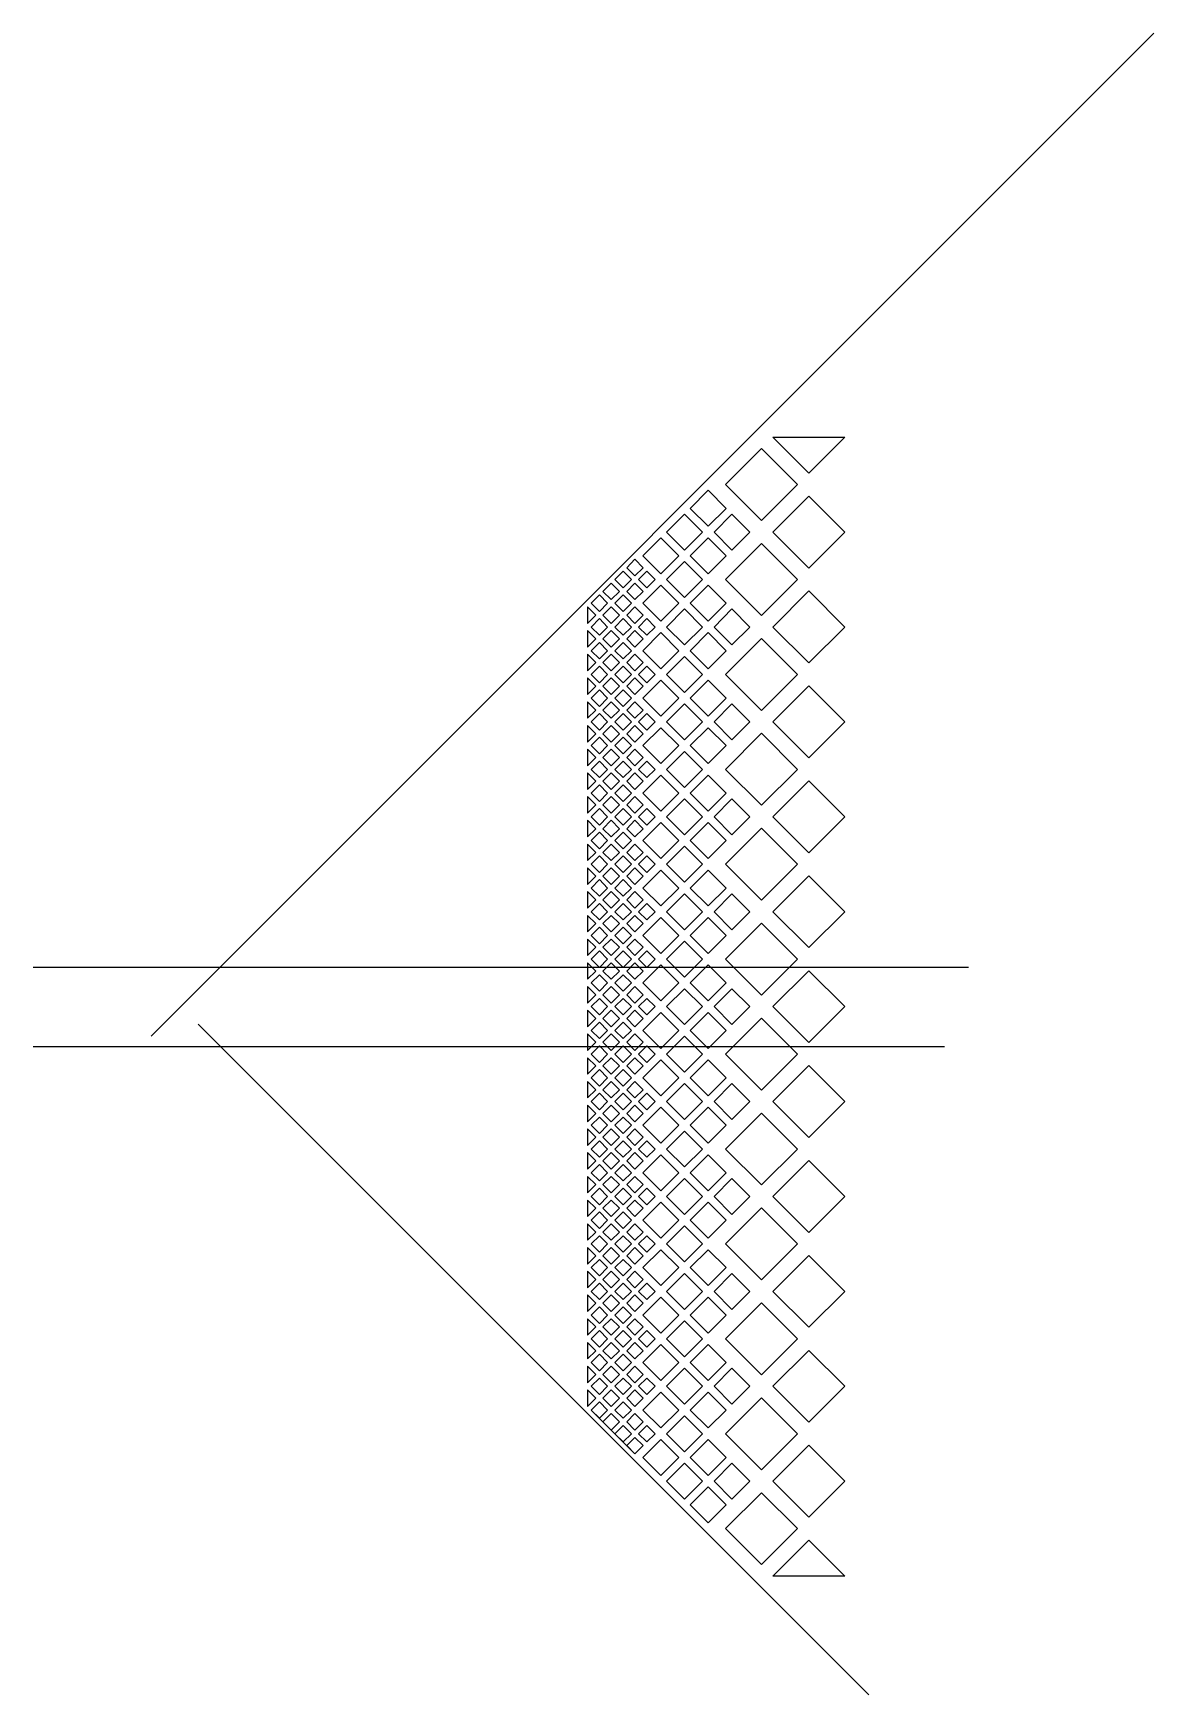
# Model space of a CAD drawing. Header units: inches. Extents: x -17.1 to 32.2, y -20.8 to 20.8.
# Drawn here: x 30.679 to 31.671, y -14.884 to -13.413 of the extents above; entities that cross this region are included whole.
import ezdxf

# ---------------------------------------------------------------- set-up
doc = ezdxf.new("R2010")
doc.units = ezdxf.units.IN
doc.header["$MEASUREMENT"] = 0

msp = doc.modelspace()

# ---------------------------------------------------------------- linework, layer by layer
for p, q in [((31.6706, -13.413), (30.7831, -14.3005)), ((30.6786, -14.2397), (31.5066, -14.2397)), ((31.4182, -14.8835), (30.8246, -14.29)), ((30.6786, -14.3097), (31.4854, -14.3097)), ((31.2113, -14.6703), (31.1725, -14.6315))]:
    msp.add_line(p, q)
for points in [[(31.3971, -13.7704), (31.3653, -13.8023), (31.3335, -13.7704)], [(31.3233, -13.8443), (31.2915, -13.8125), (31.3233, -13.7806), (31.3551, -13.8125)], [(31.2921, -13.8335), (31.2762, -13.8494), (31.2603, -13.8335), (31.2762, -13.8175)], [(31.3335, -13.8545), (31.3653, -13.8226), (31.3971, -13.8545), (31.3653, -13.8863)], [(31.2552, -13.8704), (31.2393, -13.8545), (31.2552, -13.8385), (31.2711, -13.8545)], [(31.3131, -13.8545), (31.2972, -13.8704), (31.2813, -13.8545), (31.2972, -13.8385)], [(31.2501, -13.8755), (31.2342, -13.8914), (31.2183, -13.8755), (31.2342, -13.8595)], [(31.2762, -13.8595), (31.2921, -13.8755), (31.2762, -13.8914), (31.2603, -13.8755)], [(31.2915, -13.8965), (31.3233, -13.8646), (31.3551, -13.8965), (31.3233, -13.9283)], [(31.2113, -13.8933), (31.2186, -13.886), (31.2113, -13.8786), (31.204, -13.886)], [(31.2711, -13.8965), (31.2552, -13.9124), (31.2393, -13.8965), (31.2552, -13.8805)], [(31.2008, -13.8891), (31.1935, -13.8965), (31.2008, -13.9038), (31.2081, -13.8965)], [(31.2291, -13.8965), (31.2218, -13.8891), (31.2145, -13.8965), (31.2218, -13.9038)], [(31.1798, -13.9101), (31.1725, -13.9175), (31.1798, -13.9248), (31.1871, -13.9175)], [(31.1903, -13.8996), (31.183, -13.907), (31.1903, -13.9143), (31.1976, -13.907)], [(31.2008, -13.9101), (31.1935, -13.9175), (31.2008, -13.9248), (31.2081, -13.9175)], [(31.204, -13.907), (31.2113, -13.9143), (31.2186, -13.907), (31.2113, -13.8996)], [(31.2342, -13.9015), (31.2501, -13.9175), (31.2342, -13.9334), (31.2183, -13.9175)], [(31.2762, -13.9015), (31.2921, -13.9175), (31.2762, -13.9334), (31.2603, -13.9175)], [(31.3653, -13.9066), (31.3971, -13.9385), (31.3653, -13.9703), (31.3335, -13.9385)], [(31.1766, -13.928), (31.1693, -13.9206), (31.1693, -13.9353)], [(31.1903, -13.9206), (31.183, -13.928), (31.1903, -13.9353), (31.1976, -13.928)], [(31.2113, -13.9353), (31.2186, -13.928), (31.2113, -13.9206), (31.204, -13.928)], [(31.2711, -13.9385), (31.2552, -13.9544), (31.2393, -13.9385), (31.2552, -13.9225)], [(31.3131, -13.9385), (31.2972, -13.9544), (31.2813, -13.9385), (31.2972, -13.9225)], [(31.1798, -13.9311), (31.1725, -13.9385), (31.1798, -13.9458), (31.1871, -13.9385)], [(31.2008, -13.9311), (31.1935, -13.9385), (31.2008, -13.9458), (31.2081, -13.9385)], [(31.2291, -13.9385), (31.2218, -13.9311), (31.2145, -13.9385), (31.2218, -13.9458)], [(31.1766, -13.949), (31.1693, -13.9416), (31.1693, -13.9563)], [(31.1798, -13.9521), (31.1725, -13.9595), (31.1798, -13.9668), (31.1871, -13.9595)], [(31.1903, -13.9416), (31.183, -13.949), (31.1903, -13.9563), (31.1976, -13.949)], [(31.2008, -13.9521), (31.1935, -13.9595), (31.2008, -13.9668), (31.2081, -13.9595)], [(31.204, -13.949), (31.2113, -13.9563), (31.2186, -13.949), (31.2113, -13.9416)], [(31.2342, -13.9435), (31.2501, -13.9595), (31.2342, -13.9754), (31.2183, -13.9595)], [(31.2762, -13.9435), (31.2921, -13.9595), (31.2762, -13.9754), (31.2603, -13.9595)], [(31.3233, -14.0123), (31.2915, -13.9805), (31.3233, -13.9486), (31.3551, -13.9805)], [(31.1766, -13.97), (31.1693, -13.9626), (31.1693, -13.9773)], [(31.1903, -13.9626), (31.183, -13.97), (31.1903, -13.9773), (31.1976, -13.97)], [(31.2113, -13.9773), (31.2186, -13.97), (31.2113, -13.9626), (31.204, -13.97)], [(31.2711, -13.9805), (31.2552, -13.9964), (31.2393, -13.9805), (31.2552, -13.9645)], [(31.1766, -13.991), (31.1693, -13.9836), (31.1693, -13.9983)], [(31.1798, -13.9731), (31.1725, -13.9805), (31.1798, -13.9878), (31.1871, -13.9805)], [(31.1903, -13.9836), (31.183, -13.991), (31.1903, -13.9983), (31.1976, -13.991)], [(31.2008, -13.9731), (31.1935, -13.9805), (31.2008, -13.9878), (31.2081, -13.9805)], [(31.204, -13.991), (31.2113, -13.9983), (31.2186, -13.991), (31.2113, -13.9836)], [(31.2291, -13.9805), (31.2218, -13.9731), (31.2145, -13.9805), (31.2218, -13.9878)], [(31.1798, -13.9941), (31.1725, -14.0015), (31.1798, -14.0088), (31.1871, -14.0015)], [(31.2008, -13.9941), (31.1935, -14.0015), (31.2008, -14.0088), (31.2081, -14.0015)], [(31.2342, -13.9855), (31.2501, -14.0015), (31.2342, -14.0174), (31.2183, -14.0015)], [(31.2762, -13.9855), (31.2921, -14.0015), (31.2762, -14.0174), (31.2603, -14.0015)], [(31.3653, -13.9906), (31.3971, -14.0225), (31.3653, -14.0543), (31.3335, -14.0225)], [(31.1766, -14.012), (31.1693, -14.0046), (31.1693, -14.0193)], [(31.1903, -14.0046), (31.183, -14.012), (31.1903, -14.0193), (31.1976, -14.012)], [(31.2113, -14.0193), (31.2186, -14.012), (31.2113, -14.0046), (31.204, -14.012)], [(31.2711, -14.0225), (31.2552, -14.0384), (31.2393, -14.0225), (31.2552, -14.0066)], [(31.3131, -14.0225), (31.2972, -14.0384), (31.2813, -14.0225), (31.2972, -14.0066)], [(31.1766, -14.033), (31.1693, -14.0256), (31.1693, -14.0403)], [(31.1798, -14.0151), (31.1725, -14.0225), (31.1798, -14.0298), (31.1871, -14.0225)], [(31.1903, -14.0256), (31.183, -14.033), (31.1903, -14.0403), (31.1976, -14.033)], [(31.2008, -14.0151), (31.1935, -14.0225), (31.2008, -14.0298), (31.2081, -14.0225)], [(31.204, -14.033), (31.2113, -14.0403), (31.2186, -14.033), (31.2113, -14.0256)], [(31.2291, -14.0225), (31.2218, -14.0151), (31.2145, -14.0225), (31.2218, -14.0298)], [(31.2342, -14.0276), (31.2501, -14.0435), (31.2342, -14.0594), (31.2183, -14.0435)], [(31.2762, -14.0276), (31.2921, -14.0435), (31.2762, -14.0594), (31.2603, -14.0435)], [(31.1798, -14.0361), (31.1725, -14.0435), (31.1798, -14.0508), (31.1871, -14.0435)], [(31.2008, -14.0361), (31.1935, -14.0435), (31.2008, -14.0508), (31.2081, -14.0435)], [(31.3233, -14.0963), (31.2915, -14.0645), (31.3233, -14.0326), (31.3551, -14.0645)], [(31.1766, -14.054), (31.1693, -14.0466), (31.1693, -14.0613)], [(31.1798, -14.0571), (31.1725, -14.0645), (31.1798, -14.0718), (31.1871, -14.0645)], [(31.1903, -14.0466), (31.183, -14.054), (31.1903, -14.0613), (31.1976, -14.054)], [(31.2008, -14.0571), (31.1935, -14.0645), (31.2008, -14.0718), (31.2081, -14.0645)], [(31.2113, -14.0613), (31.2186, -14.054), (31.2113, -14.0466), (31.204, -14.054)], [(31.2291, -14.0645), (31.2218, -14.0571), (31.2145, -14.0645), (31.2218, -14.0718)], [(31.2711, -14.0645), (31.2552, -14.0804), (31.2393, -14.0645), (31.2552, -14.0486)], [(31.1766, -14.075), (31.1693, -14.0676), (31.1693, -14.0823)], [(31.1903, -14.0676), (31.183, -14.075), (31.1903, -14.0823), (31.1976, -14.075)], [(31.204, -14.075), (31.2113, -14.0823), (31.2186, -14.075), (31.2113, -14.0676)], [(31.2342, -14.0696), (31.2501, -14.0855), (31.2342, -14.1014), (31.2183, -14.0855)], [(31.2762, -14.0696), (31.2921, -14.0855), (31.2762, -14.1014), (31.2603, -14.0855)], [(31.1798, -14.0781), (31.1725, -14.0855), (31.1798, -14.0928), (31.1871, -14.0855)], [(31.2008, -14.0781), (31.1935, -14.0855), (31.2008, -14.0928), (31.2081, -14.0855)], [(31.3335, -14.1065), (31.3653, -14.0746), (31.3971, -14.1065), (31.3653, -14.1383)], [(31.1766, -14.096), (31.1693, -14.0886), (31.1693, -14.1033)], [(31.1798, -14.0991), (31.1725, -14.1065), (31.1798, -14.1138), (31.1871, -14.1065)], [(31.1903, -14.0886), (31.183, -14.096), (31.1903, -14.1033), (31.1976, -14.096)], [(31.2008, -14.0991), (31.1935, -14.1065), (31.2008, -14.1138), (31.2081, -14.1065)], [(31.2113, -14.1033), (31.2186, -14.096), (31.2113, -14.0886), (31.204, -14.096)], [(31.2291, -14.1065), (31.2218, -14.0991), (31.2145, -14.1065), (31.2218, -14.1138)], [(31.2711, -14.1065), (31.2552, -14.1224), (31.2393, -14.1065), (31.2552, -14.0906)], [(31.3131, -14.1065), (31.2972, -14.1224), (31.2813, -14.1065), (31.2972, -14.0906)], [(31.1766, -14.117), (31.1693, -14.1096), (31.1693, -14.1243)], [(31.1903, -14.1096), (31.183, -14.117), (31.1903, -14.1243), (31.1976, -14.117)], [(31.204, -14.117), (31.2113, -14.1243), (31.2186, -14.117), (31.2113, -14.1096)], [(31.2342, -14.1116), (31.2501, -14.1275), (31.2342, -14.1434), (31.2183, -14.1275)], [(31.2762, -14.1116), (31.2921, -14.1275), (31.2762, -14.1434), (31.2603, -14.1275)], [(31.3233, -14.1803), (31.2915, -14.1485), (31.3233, -14.1166), (31.3551, -14.1485)], [(31.1766, -14.138), (31.1693, -14.1306), (31.1693, -14.1453)], [(31.1798, -14.1201), (31.1725, -14.1275), (31.1798, -14.1348), (31.1871, -14.1275)], [(31.1903, -14.1306), (31.183, -14.138), (31.1903, -14.1453), (31.1976, -14.138)], [(31.2008, -14.1201), (31.1935, -14.1275), (31.2008, -14.1348), (31.2081, -14.1275)], [(31.2113, -14.1453), (31.2186, -14.138), (31.2113, -14.1306), (31.204, -14.138)], [(31.1798, -14.1411), (31.1725, -14.1485), (31.1798, -14.1558), (31.1871, -14.1485)], [(31.2008, -14.1411), (31.1935, -14.1485), (31.2008, -14.1558), (31.2081, -14.1485)], [(31.2291, -14.1485), (31.2218, -14.1411), (31.2145, -14.1485), (31.2218, -14.1558)], [(31.2711, -14.1485), (31.2552, -14.1644), (31.2393, -14.1485), (31.2552, -14.1326)], [(31.1766, -14.159), (31.1693, -14.1516), (31.1693, -14.1663)], [(31.1903, -14.1516), (31.183, -14.159), (31.1903, -14.1663), (31.1976, -14.159)], [(31.204, -14.159), (31.2113, -14.1663), (31.2186, -14.159), (31.2113, -14.1516)], [(31.2342, -14.1536), (31.2501, -14.1695), (31.2342, -14.1854), (31.2183, -14.1695)], [(31.2762, -14.1536), (31.2921, -14.1695), (31.2762, -14.1854), (31.2603, -14.1695)], [(31.3335, -14.1905), (31.3653, -14.1586), (31.3971, -14.1905), (31.3653, -14.2223)], [(31.1766, -14.18), (31.1693, -14.1727), (31.1693, -14.1873)], [(31.1798, -14.1621), (31.1725, -14.1695), (31.1798, -14.1768), (31.1871, -14.1695)], [(31.1903, -14.1727), (31.183, -14.18), (31.1903, -14.1873), (31.1976, -14.18)], [(31.2008, -14.1621), (31.1935, -14.1695), (31.2008, -14.1768), (31.2081, -14.1695)], [(31.2113, -14.1873), (31.2186, -14.18), (31.2113, -14.1727), (31.204, -14.18)], [(31.2711, -14.1905), (31.2552, -14.2064), (31.2393, -14.1905), (31.2552, -14.1746)], [(31.3131, -14.1905), (31.2972, -14.2064), (31.2813, -14.1905), (31.2972, -14.1746)], [(31.1798, -14.1832), (31.1725, -14.1905), (31.1798, -14.1978), (31.1871, -14.1905)], [(31.2008, -14.1832), (31.1935, -14.1905), (31.2008, -14.1978), (31.2081, -14.1905)], [(31.2291, -14.1905), (31.2218, -14.1832), (31.2145, -14.1905), (31.2218, -14.1978)], [(31.1766, -14.201), (31.1693, -14.1937), (31.1693, -14.2083)], [(31.1798, -14.2042), (31.1725, -14.2115), (31.1798, -14.2188), (31.1871, -14.2115)], [(31.1903, -14.1937), (31.183, -14.201), (31.1903, -14.2083), (31.1976, -14.201)], [(31.2008, -14.2042), (31.1935, -14.2115), (31.2008, -14.2188), (31.2081, -14.2115)], [(31.204, -14.201), (31.2113, -14.2083), (31.2186, -14.201), (31.2113, -14.1937)], [(31.2342, -14.1956), (31.2501, -14.2115), (31.2342, -14.2274), (31.2183, -14.2115)], [(31.2762, -14.1956), (31.2921, -14.2115), (31.2762, -14.2274), (31.2603, -14.2115)], [(31.3233, -14.2643), (31.2915, -14.2325), (31.3233, -14.2007), (31.3551, -14.2325)], [(31.1766, -14.222), (31.1693, -14.2147), (31.1693, -14.2293)], [(31.1903, -14.2147), (31.183, -14.222), (31.1903, -14.2293), (31.1976, -14.222)], [(31.2113, -14.2293), (31.2186, -14.222), (31.2113, -14.2147), (31.204, -14.222)], [(31.2711, -14.2325), (31.2552, -14.2484), (31.2393, -14.2325), (31.2552, -14.2166)], [(31.1798, -14.2252), (31.1725, -14.2325), (31.1798, -14.2398), (31.1871, -14.2325)], [(31.2008, -14.2252), (31.1935, -14.2325), (31.2008, -14.2398), (31.2081, -14.2325)], [(31.2291, -14.2325), (31.2218, -14.2252), (31.2145, -14.2325), (31.2218, -14.2398)], [(31.1766, -14.243), (31.1693, -14.2357), (31.1693, -14.2503)], [(31.1798, -14.2462), (31.1725, -14.2535), (31.1798, -14.2608), (31.1871, -14.2535)], [(31.1903, -14.2357), (31.183, -14.243), (31.1903, -14.2503), (31.1976, -14.243)], [(31.2008, -14.2462), (31.1935, -14.2535), (31.2008, -14.2608), (31.2081, -14.2535)], [(31.204, -14.243), (31.2113, -14.2503), (31.2186, -14.243), (31.2113, -14.2357)], [(31.2342, -14.2376), (31.2501, -14.2535), (31.2342, -14.2694), (31.2183, -14.2535)], [(31.2762, -14.2376), (31.2921, -14.2535), (31.2762, -14.2694), (31.2603, -14.2535)], [(31.3335, -14.2745), (31.3653, -14.2427), (31.3971, -14.2745), (31.3653, -14.3063)], [(31.1766, -14.264), (31.1693, -14.2567), (31.1693, -14.2713)], [(31.1903, -14.2567), (31.183, -14.264), (31.1903, -14.2713), (31.1976, -14.264)], [(31.2113, -14.2713), (31.2186, -14.264), (31.2113, -14.2567), (31.204, -14.264)], [(31.2711, -14.2745), (31.2552, -14.2904), (31.2393, -14.2745), (31.2552, -14.2586)], [(31.3131, -14.2745), (31.2972, -14.2904), (31.2813, -14.2745), (31.2972, -14.2586)], [(31.1766, -14.285), (31.1693, -14.2777), (31.1693, -14.2923)], [(31.1798, -14.2672), (31.1725, -14.2745), (31.1798, -14.2818), (31.1871, -14.2745)], [(31.1903, -14.2777), (31.183, -14.285), (31.1903, -14.2923), (31.1976, -14.285)], [(31.2008, -14.2672), (31.1935, -14.2745), (31.2008, -14.2818), (31.2081, -14.2745)], [(31.204, -14.285), (31.2113, -14.2923), (31.2186, -14.285), (31.2113, -14.2777)], [(31.2291, -14.2745), (31.2218, -14.2672), (31.2145, -14.2745), (31.2218, -14.2818)], [(31.1798, -14.2882), (31.1725, -14.2955), (31.1798, -14.3028), (31.1871, -14.2955)], [(31.2008, -14.2882), (31.1935, -14.2955), (31.2008, -14.3028), (31.2081, -14.2955)], [(31.2342, -14.2796), (31.2501, -14.2955), (31.2342, -14.3114), (31.2183, -14.2955)], [(31.2762, -14.2796), (31.2921, -14.2955), (31.2762, -14.3114), (31.2603, -14.2955)], [(31.3233, -14.3483), (31.2915, -14.3165), (31.3233, -14.2847), (31.3551, -14.3165)], [(31.1766, -14.306), (31.1693, -14.2987), (31.1693, -14.3133)], [(31.1903, -14.2987), (31.183, -14.306), (31.1903, -14.3133), (31.1976, -14.306)], [(31.2113, -14.3133), (31.2186, -14.306), (31.2113, -14.2987), (31.204, -14.306)], [(31.2711, -14.3165), (31.2552, -14.3324), (31.2393, -14.3165), (31.2552, -14.3006)], [(31.1766, -14.327), (31.1693, -14.3197), (31.1693, -14.3343)], [(31.1798, -14.3092), (31.1725, -14.3165), (31.1798, -14.3238), (31.1871, -14.3165)], [(31.1903, -14.3197), (31.183, -14.327), (31.1903, -14.3343), (31.1976, -14.327)], [(31.2008, -14.3092), (31.1935, -14.3165), (31.2008, -14.3238), (31.2081, -14.3165)], [(31.204, -14.327), (31.2113, -14.3343), (31.2186, -14.327), (31.2113, -14.3197)], [(31.2291, -14.3165), (31.2218, -14.3092), (31.2145, -14.3165), (31.2218, -14.3238)], [(31.2342, -14.3216), (31.2501, -14.3375), (31.2342, -14.3534), (31.2183, -14.3375)], [(31.2762, -14.3216), (31.2921, -14.3375), (31.2762, -14.3534), (31.2603, -14.3375)], [(31.1798, -14.3302), (31.1725, -14.3375), (31.1798, -14.3448), (31.1871, -14.3375)], [(31.2008, -14.3302), (31.1935, -14.3375), (31.2008, -14.3448), (31.2081, -14.3375)], [(31.3653, -14.3267), (31.3971, -14.3585), (31.3653, -14.3903), (31.3335, -14.3585)], [(31.1766, -14.348), (31.1693, -14.3407), (31.1693, -14.3553)], [(31.1798, -14.3512), (31.1725, -14.3585), (31.1798, -14.3658), (31.1871, -14.3585)], [(31.1903, -14.3407), (31.183, -14.348), (31.1903, -14.3553), (31.1976, -14.348)], [(31.2008, -14.3512), (31.1935, -14.3585), (31.2008, -14.3658), (31.2081, -14.3585)], [(31.2113, -14.3553), (31.2186, -14.348), (31.2113, -14.3407), (31.204, -14.348)], [(31.2291, -14.3585), (31.2218, -14.3512), (31.2145, -14.3585), (31.2218, -14.3658)], [(31.2711, -14.3585), (31.2552, -14.3744), (31.2393, -14.3585), (31.2552, -14.3426)], [(31.3131, -14.3585), (31.2972, -14.3744), (31.2813, -14.3585), (31.2972, -14.3426)], [(31.1766, -14.369), (31.1693, -14.3617), (31.1693, -14.3763)], [(31.1903, -14.3617), (31.183, -14.369), (31.1903, -14.3763), (31.1976, -14.369)], [(31.204, -14.369), (31.2113, -14.3763), (31.2186, -14.369), (31.2113, -14.3617)], [(31.2501, -14.3795), (31.2342, -14.3954), (31.2183, -14.3795), (31.2342, -14.3636)], [(31.2762, -14.3636), (31.2921, -14.3795), (31.2762, -14.3954), (31.2603, -14.3795)], [(31.1798, -14.3722), (31.1725, -14.3795), (31.1798, -14.3868), (31.1871, -14.3795)], [(31.2008, -14.3722), (31.1935, -14.3795), (31.2008, -14.3868), (31.2081, -14.3795)], [(31.2915, -14.4005), (31.3233, -14.3687), (31.3551, -14.4005), (31.3233, -14.4323)], [(31.1766, -14.39), (31.1693, -14.3827), (31.1693, -14.3973)], [(31.1798, -14.3932), (31.1725, -14.4005), (31.1798, -14.4078), (31.1871, -14.4005)], [(31.1903, -14.3827), (31.183, -14.39), (31.1903, -14.3973), (31.1976, -14.39)], [(31.2008, -14.3932), (31.1935, -14.4005), (31.2008, -14.4078), (31.2081, -14.4005)], [(31.2113, -14.3973), (31.2186, -14.39), (31.2113, -14.3827), (31.204, -14.39)], [(31.2291, -14.4005), (31.2218, -14.3932), (31.2145, -14.4005), (31.2218, -14.4078)], [(31.2711, -14.4005), (31.2552, -14.4164), (31.2393, -14.4005), (31.2552, -14.3846)], [(31.1766, -14.411), (31.1693, -14.4037), (31.1693, -14.4183)], [(31.1903, -14.4037), (31.183, -14.411), (31.1903, -14.4183), (31.1976, -14.411)], [(31.204, -14.411), (31.2113, -14.4183), (31.2186, -14.411), (31.2113, -14.4037)], [(31.2501, -14.4215), (31.2342, -14.4374), (31.2183, -14.4215), (31.2342, -14.4056)], [(31.2762, -14.4056), (31.2921, -14.4215), (31.2762, -14.4374), (31.2603, -14.4215)], [(31.3335, -14.4425), (31.3653, -14.4107), (31.3971, -14.4425), (31.3653, -14.4743)], [(31.1766, -14.432), (31.1693, -14.4247), (31.1693, -14.4393)], [(31.1798, -14.4142), (31.1725, -14.4215), (31.1798, -14.4288), (31.1871, -14.4215)], [(31.1903, -14.4247), (31.183, -14.432), (31.1903, -14.4393), (31.1976, -14.432)], [(31.2008, -14.4142), (31.1935, -14.4215), (31.2008, -14.4288), (31.2081, -14.4215)], [(31.2113, -14.4393), (31.2186, -14.432), (31.2113, -14.4247), (31.204, -14.432)], [(31.1798, -14.4352), (31.1725, -14.4425), (31.1798, -14.4498), (31.1871, -14.4425)], [(31.2008, -14.4352), (31.1935, -14.4425), (31.2008, -14.4498), (31.2081, -14.4425)], [(31.2291, -14.4425), (31.2218, -14.4352), (31.2145, -14.4425), (31.2218, -14.4498)], [(31.2711, -14.4425), (31.2552, -14.4584), (31.2393, -14.4425), (31.2552, -14.4266)], [(31.3131, -14.4425), (31.2972, -14.4584), (31.2813, -14.4425), (31.2972, -14.4266)], [(31.1766, -14.453), (31.1693, -14.4457), (31.1693, -14.4603)], [(31.1903, -14.4457), (31.183, -14.453), (31.1903, -14.4603), (31.1976, -14.453)], [(31.204, -14.453), (31.2113, -14.4603), (31.2186, -14.453), (31.2113, -14.4457)], [(31.2342, -14.4476), (31.2501, -14.4635), (31.2342, -14.4794), (31.2183, -14.4635)], [(31.2762, -14.4476), (31.2921, -14.4635), (31.2762, -14.4794), (31.2603, -14.4635)], [(31.3233, -14.5163), (31.2915, -14.4845), (31.3233, -14.4527), (31.3551, -14.4845)], [(31.1766, -14.474), (31.1693, -14.4667), (31.1693, -14.4813)], [(31.1798, -14.4562), (31.1725, -14.4635), (31.1798, -14.4708), (31.1871, -14.4635)], [(31.1903, -14.4667), (31.183, -14.474), (31.1903, -14.4813), (31.1976, -14.474)], [(31.2008, -14.4562), (31.1935, -14.4635), (31.2008, -14.4708), (31.2081, -14.4635)], [(31.2113, -14.4813), (31.2186, -14.474), (31.2113, -14.4667), (31.204, -14.474)], [(31.2711, -14.4845), (31.2552, -14.5004), (31.2393, -14.4845), (31.2552, -14.4686)], [(31.1798, -14.4772), (31.1725, -14.4845), (31.1798, -14.4918), (31.1871, -14.4845)], [(31.2008, -14.4772), (31.1935, -14.4845), (31.2008, -14.4918), (31.2081, -14.4845)], [(31.2291, -14.4845), (31.2218, -14.4772), (31.2145, -14.4845), (31.2218, -14.4918)], [(31.1766, -14.495), (31.1693, -14.4877), (31.1693, -14.5023)], [(31.1798, -14.4982), (31.1725, -14.5055), (31.1798, -14.5128), (31.1871, -14.5055)], [(31.1903, -14.4877), (31.183, -14.495), (31.1903, -14.5023), (31.1976, -14.495)], [(31.2008, -14.4982), (31.1935, -14.5055), (31.2008, -14.5128), (31.2081, -14.5055)], [(31.204, -14.495), (31.2113, -14.5023), (31.2186, -14.495), (31.2113, -14.4877)], [(31.2342, -14.4896), (31.2501, -14.5055), (31.2342, -14.5214), (31.2183, -14.5055)], [(31.2762, -14.4896), (31.2921, -14.5055), (31.2762, -14.5214), (31.2603, -14.5055)], [(31.3335, -14.5265), (31.3653, -14.4947), (31.3971, -14.5265), (31.3653, -14.5583)], [(31.1766, -14.516), (31.1693, -14.5087), (31.1693, -14.5233)], [(31.1903, -14.5087), (31.183, -14.516), (31.1903, -14.5233), (31.1976, -14.516)], [(31.2113, -14.5233), (31.2186, -14.516), (31.2113, -14.5087), (31.204, -14.516)], [(31.2711, -14.5265), (31.2552, -14.5424), (31.2393, -14.5265), (31.2552, -14.5106)], [(31.3131, -14.5265), (31.2972, -14.5424), (31.2813, -14.5265), (31.2972, -14.5106)], [(31.1798, -14.5192), (31.1725, -14.5265), (31.1798, -14.5338), (31.1871, -14.5265)], [(31.2008, -14.5192), (31.1935, -14.5265), (31.2008, -14.5338), (31.2081, -14.5265)], [(31.2291, -14.5265), (31.2218, -14.5192), (31.2145, -14.5265), (31.2218, -14.5338)], [(31.1766, -14.537), (31.1693, -14.5297), (31.1693, -14.5443)], [(31.1798, -14.5402), (31.1725, -14.5475), (31.1798, -14.5548), (31.1871, -14.5475)], [(31.1903, -14.5297), (31.183, -14.537), (31.1903, -14.5443), (31.1976, -14.537)], [(31.2008, -14.5402), (31.1935, -14.5475), (31.2008, -14.5548), (31.2081, -14.5475)], [(31.204, -14.537), (31.2113, -14.5443), (31.2186, -14.537), (31.2113, -14.5297)], [(31.2342, -14.5316), (31.2501, -14.5475), (31.2342, -14.5634), (31.2183, -14.5475)], [(31.2762, -14.5316), (31.2921, -14.5475), (31.2762, -14.5634), (31.2603, -14.5475)], [(31.3233, -14.6003), (31.2915, -14.5685), (31.3233, -14.5367), (31.3551, -14.5685)], [(31.1766, -14.558), (31.1693, -14.5507), (31.1693, -14.5653)], [(31.1903, -14.5507), (31.183, -14.558), (31.1903, -14.5653), (31.1976, -14.558)], [(31.2113, -14.5653), (31.2186, -14.558), (31.2113, -14.5507), (31.204, -14.558)], [(31.2711, -14.5685), (31.2552, -14.5844), (31.2393, -14.5685), (31.2552, -14.5526)], [(31.1766, -14.579), (31.1693, -14.5717), (31.1693, -14.5863)], [(31.1798, -14.5612), (31.1725, -14.5685), (31.1798, -14.5758), (31.1871, -14.5685)], [(31.1903, -14.5717), (31.183, -14.579), (31.1903, -14.5863), (31.1976, -14.579)], [(31.2008, -14.5612), (31.1935, -14.5685), (31.2008, -14.5758), (31.2081, -14.5685)], [(31.204, -14.579), (31.2113, -14.5863), (31.2186, -14.579), (31.2113, -14.5717)], [(31.2291, -14.5685), (31.2218, -14.5612), (31.2145, -14.5685), (31.2218, -14.5758)], [(31.1798, -14.5822), (31.1725, -14.5895), (31.1798, -14.5968), (31.1871, -14.5895)], [(31.2008, -14.5822), (31.1935, -14.5895), (31.2008, -14.5968), (31.2081, -14.5895)], [(31.2342, -14.5736), (31.2501, -14.5895), (31.2342, -14.6054), (31.2183, -14.5895)], [(31.2762, -14.5736), (31.2921, -14.5895), (31.2762, -14.6054), (31.2603, -14.5895)], [(31.3335, -14.6105), (31.3653, -14.5787), (31.3971, -14.6105), (31.3653, -14.6423)], [(31.1766, -14.6), (31.1693, -14.5927), (31.1693, -14.6073)], [(31.1903, -14.5927), (31.183, -14.6), (31.1903, -14.6073), (31.1976, -14.6)], [(31.2113, -14.6073), (31.2186, -14.6), (31.2113, -14.5927), (31.204, -14.6)], [(31.2711, -14.6105), (31.2552, -14.6264), (31.2393, -14.6105), (31.2552, -14.5946)], [(31.3131, -14.6105), (31.2972, -14.6264), (31.2813, -14.6105), (31.2972, -14.5946)], [(31.1766, -14.621), (31.1693, -14.6137), (31.1693, -14.6283)], [(31.1798, -14.6032), (31.1725, -14.6105), (31.1798, -14.6178), (31.1871, -14.6105)], [(31.1903, -14.6137), (31.183, -14.621), (31.1903, -14.6283), (31.1976, -14.621)], [(31.2008, -14.6032), (31.1935, -14.6105), (31.2008, -14.6178), (31.2081, -14.6105)], [(31.204, -14.621), (31.2113, -14.6283), (31.2186, -14.621), (31.2113, -14.6137)], [(31.2291, -14.6105), (31.2218, -14.6032), (31.2145, -14.6105), (31.2218, -14.6178)], [(31.2342, -14.6156), (31.2501, -14.6315), (31.2342, -14.6474), (31.2183, -14.6315)], [(31.2762, -14.6156), (31.2921, -14.6315), (31.2762, -14.6474), (31.2603, -14.6315)], [(31.1798, -14.6242), (31.1725, -14.6315), (31.1798, -14.6388), (31.1871, -14.6315)], [(31.2008, -14.6242), (31.1935, -14.6315), (31.2008, -14.6388), (31.2081, -14.6315)], [(31.3233, -14.6843), (31.2915, -14.6525), (31.3233, -14.6207), (31.3551, -14.6525)], [(31.1903, -14.6347), (31.183, -14.642), (31.1903, -14.6493), (31.1976, -14.642)], [(31.2008, -14.6452), (31.1935, -14.6525), (31.2008, -14.6598), (31.2081, -14.6525)], [(31.2113, -14.6493), (31.2186, -14.642), (31.2113, -14.6347), (31.204, -14.642)], [(31.2291, -14.6525), (31.2218, -14.6452), (31.2145, -14.6525), (31.2218, -14.6598)], [(31.2711, -14.6525), (31.2552, -14.6684), (31.2393, -14.6525), (31.2552, -14.6366)], [(31.204, -14.663), (31.2113, -14.6703), (31.2186, -14.663), (31.2113, -14.6557)], [(31.2342, -14.6576), (31.2501, -14.6735), (31.2342, -14.6894), (31.2183, -14.6735)], [(31.2762, -14.6576), (31.2921, -14.6735), (31.2762, -14.6894), (31.2603, -14.6735)], [(31.3653, -14.6627), (31.3971, -14.6945), (31.3653, -14.7263), (31.3335, -14.6945)], [(31.2711, -14.6945), (31.2552, -14.7104), (31.2393, -14.6945), (31.2552, -14.6786)], [(31.3131, -14.6945), (31.2972, -14.7104), (31.2813, -14.6945), (31.2972, -14.6786)], [(31.2762, -14.6996), (31.2921, -14.7155), (31.2762, -14.7314), (31.2603, -14.7155)], [(31.2915, -14.7365), (31.3233, -14.7047), (31.3551, -14.7365), (31.3233, -14.7683)], [(31.3653, -14.7467), (31.3971, -14.7785), (31.3335, -14.7785)]]:
    msp.add_lwpolyline(points, close=True)

doc.saveas('drawing.dxf')
